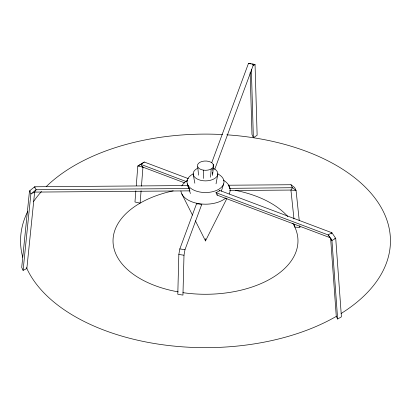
<?xml version="1.0" encoding="UTF-8"?>
<svg xmlns="http://www.w3.org/2000/svg" width="411" height="411" viewBox="0 0 411 411"><rect width="100%" height="100%" fill="white"/><g stroke="black" fill="none" stroke-linecap="round" stroke-linejoin="round"><path stroke-width="0.62" d="M34.694 187.95L34.709 186.769L187.914 185.551A16.666 8.878 11.3 0 0 189.296 188.526L189.615 190.863L189.271 189.877L190.416 193.545M178.836 254.435L177.793 294.291L182.952 295.093L183.994 255.236L184.981 249.713L201.78 204.318A25.718 18.099 -3.6 0 1 196.628 203.522L179.828 248.917L178.836 254.435L183.994 255.236M205.531 239.608L205.5 240.882L195.379 220.82M135.856 190.771L134.967 202.012L140.11 203.132L141.091 190.766M136.257 185.715L137.813 166.044L144.287 162.032L188.464 178.682M141.461 186.096L142.961 167.164L140.511 164.21L186.594 181.708M205.649 238.971L205.5 240.882L226.898 198.462M210.545 177.228L211.197 168.952M23.093 270.366L30.876 193.946L29.5 190.966L34.709 186.769L36.091 189.748L34.637 192.096L26.854 268.517L23.093 270.366L21.711 267.386L29.5 190.966L30.64 191.218M205.628 239.608L205.5 240.882L205.366 239.608M212.312 174.012L212.508 172.101M212.703 170.19L212.898 168.279M213.088 166.368L213.283 164.457M212.528 175.41L213.55 165.874A8.061 4.655 0 0 0 201.806 161.528A8.061 4.655 0 0 0 201.143 169.579A8.061 4.655 0 0 0 213.55 165.885M228.259 185.561L228.305 185.227L291.003 184.729L294.692 187.55L296.074 190.529L299.234 220.594M216.042 183.82L217.779 174.413M331.615 233.885L331.908 232.744L219.757 190.473A16.666 7.835 -7.9 0 1 215.981 192.656L217.126 195.117L330.583 237.877L336.28 316.388L337.647 319.028L341.423 316.85L335.725 238.339L331.908 232.744L328.132 234.922L215.981 192.656M221.344 191.156L223.661 183.876M211.727 162.715L248.501 63.34L255.051 64.517L257.137 135.24L253.366 137.742L251.984 134.443L250.155 72.562M214.742 169.291L253.659 64.137L252.868 65.097M219.757 190.473L219.438 191.069M217.47 194.552L217.126 195.117M229.554 188.351L292.385 187.709L296.074 190.529L290.931 190.057L229.718 190.545M201.78 204.318L201.236 204.914M141.59 163.866L144.287 162.032M253.166 65.765L255.051 64.517L252.19 64.075M139.971 164.801L137.813 166.044L142.961 167.164L184.96 182.993M189.296 188.526L36.091 189.748L30.876 193.946L34.637 192.096L189.959 190.858M334.58 238.236L335.725 238.339L331.949 240.517L337.647 319.028M251.044 63.895L248.501 63.34M179.828 248.917L184.981 249.713M142.016 166.522L142.961 167.164M197.182 204.118L196.628 203.517M329.766 236.895L328.132 234.922L331.949 240.517L330.855 238.406M181.796 193.884L192.492 215.092M291.003 184.729L292.385 187.709L290.931 190.057L293.973 218.965M188.829 188.557L188.937 188.885M187.324 183.835L188.675 188.084M188.618 187.889L187.914 185.551M193.227 174.428L194.845 183.203M299.783 225.798L299.963 227.535L294.826 227.062L294.553 224.509M197.717 166.866L198.585 175.163M205.408 239.603L205.5 240.882L205.443 238.971M251.357 69.541L253.366 137.742M203.414 170.159L203.661 178.441M226.831 134.813A184.95 106.778 0 0 1 378.993 203.887A184.95 106.778 0 0 1 341.13 313.48M336.28 316.388A184.95 106.778 0 0 1 156.812 343.894A184.95 106.778 0 0 1 26.422 267.571M22.733 257.24A184.95 106.778 0 0 1 27.758 211.362M33.563 201.534A184.95 106.778 0 0 1 41.516 191.5M46.217 186.615A184.95 106.778 0 0 1 222.454 134.551M292.786 223.25A92.475 53.389 0 0 1 273.762 276.896A92.475 53.389 0 0 1 182.921 292.658M178.184 291.887A92.475 53.389 0 0 1 113.061 242.408A92.475 53.389 0 0 1 173.185 190.858M235.328 190.344A92.475 53.389 0 0 1 287.818 216.556M223.348 180.136A24.66 14.236 0 0 1 229.163 193.971M225.922 197.943A24.66 14.236 0 0 1 199.119 203.712A24.66 14.236 0 0 1 180.902 190.976M181.837 185.952A24.66 14.236 0 0 1 187.652 180.136M217.609 173.791A18.495 10.676 0 0 1 218.883 189.23A18.495 10.676 0 0 1 192.117 189.23A18.495 10.676 0 0 1 193.391 173.791M213.576 168.382A12.33 7.121 0 0 1 214.424 178.677A12.33 7.121 0 0 1 196.576 178.677A12.33 7.121 0 0 1 197.424 168.382M228.305 185.227A25.718 13.697 11.3 0 1 229.687 188.207M186.409 181.513A25.718 12.089 -7.9 0 1 187.282 180.938"/></g></svg>
